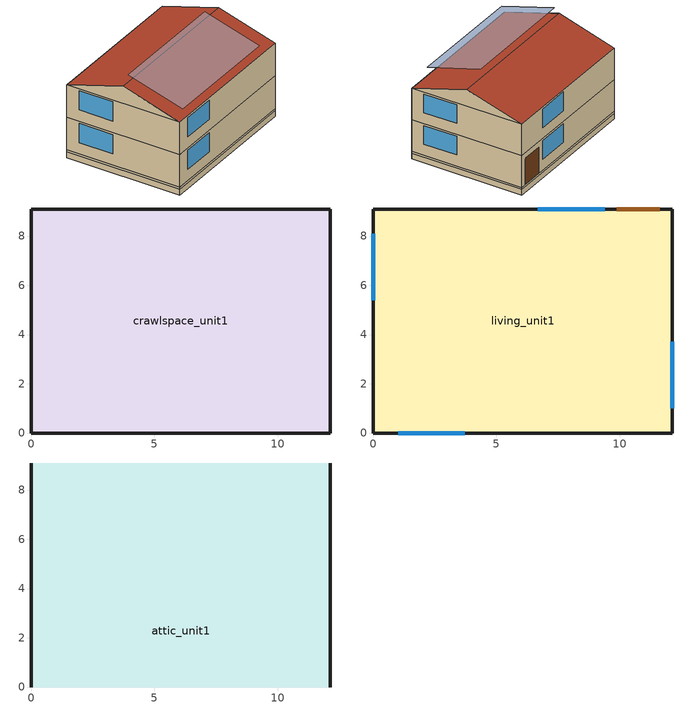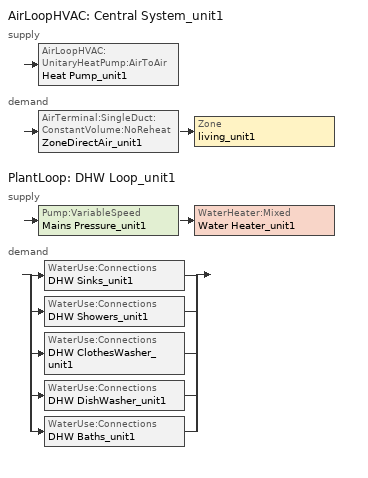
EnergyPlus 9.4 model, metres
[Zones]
crawlspace_unit1
 floor ground (Interior Floor): 0,0 0,9.1 12.13,9.1 12.13,0 z-0.46
 wall outside (Crawl Wall): 0,0 12.13,0 12.13,9.1 0,9.1 0,0 z0:0.15
 wall ground (Crawl Wall): 0,0 12.13,0 12.13,9.1 0,9.1 0,0 z-0.46:0
living_unit1
 floor adiabatic (Interior Floor): 0,0 0,9.1 12.13,9.1 12.13,0 z2.74
 floor to crawlspace_unit1 (Exterior Floor): 0,0 0,9.1 12.13,9.1 12.13,0 z0.15
 wall outside (Exterior Wall): 0,0 12.13,0 12.13,9.1 0,9.1 0,0 z0.15:2.74; 0,0 12.13,0 12.13,9.1 0,9.1 0,0 z2.74:5.34
 window (Exterior Window): 1,0 3.71,0 / 9.39,9.1 6.68,9.1 / 12.13,1 12.13,3.71 / 0,8.1 0,5.39 z1.07:2.59; 1,0 3.71,0 / 9.39,9.1 6.68,9.1 / 12.13,1 12.13,3.71 / 0,8.1 0,5.39 z3.66:5.18
 door (Exterior Door): 11.63,9.1 9.89,9.1 z0.15:2.29
 ceiling to attic_unit1 (Interior Ceiling): 0,0 12.13,0 12.13,9.1 0,9.1 z5.34
attic_unit1
 wall outside (Gable_end): 12.13,0,5.34 12.13,9.1,5.34 12.13,4.55,6.7; 0,9.1,5.34 0,0,5.34 0,4.55,6.7
 roof outside (Exterior Roof): 0,0,5.34 12.13,0,5.34 12.13,4.55,6.7 0,4.55,6.7; 12.13,9.1,5.34 0,9.1,5.34 0,4.55,6.7 12.13,4.55,6.7
shading: 10.24,0.09,6.11 10.24,4.46,7.38 0.52,4.46,7.38 0.52,0.09,6.11
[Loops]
AirLoopHVAC 'Central System_unit1'
 supply: AirLoopHVAC:UnitaryHeatPump:AirToAir 'Heat Pump_unit1'
 demand: AirTerminal:SingleDuct:ConstantVolume:NoReheat 'ZoneDirectAir_unit1' > Zone 'living_unit1'
PlantLoop 'DHW Loop_unit1'
 supply: Pump:VariableSpeed 'Mains Pressure_unit1' > WaterHeater:Mixed 'Water Heater_unit1'
 demand: split
  | WaterUse:Connections 'DHW Sinks_unit1'
  | WaterUse:Connections 'DHW Showers_unit1'
  | WaterUse:Connections 'DHW ClothesWasher_unit1'
  | WaterUse:Connections 'DHW DishWasher_unit1'
  | WaterUse:Connections 'DHW Baths_unit1'
[Building]
SF+CZ3CWH+USA_CA_San.Francisco.Intl.AP.724940+hp+crawlspace+IECC_2018: North Axis {deg}=0; Terrain=Suburbs; Loads Convergence Tolerance Value {W}=0.04; Temperature Convergence Tolerance Value {deltaC}=0.4; Solar Distribution=FullExterior; Maximum Number of Warmup Days=25; Minimum Number of Warmup Days=6
[Site:Location]
San Francisco Intl Ap_CA_USA Design_Conditions: Latitude {deg}=37.62; Longitude {deg}=-122.4; Time Zone {hr}=-8; Elevation {m}=2
[SizingPeriod:DesignDay] Day of Month=21; Dry-Bulb Temperature Range Modifier Type=DefaultMultipliers; Humidity Condition Type=Wetbulb; Barometric Pressure {Pa}=101301; Rain Indicator=No; Snow Indicator=No; Daylight Saving Time Indicator=No
Name | Month | Day Type | Maximum Dry-Bulb Temperature {C} | Daily Dry-Bulb Temperature Range {deltaC} | Wetbulb or DewPoint at Maximum Dry-Bulb {C} | Wind Speed {m/s} | Wind Direction {deg} | Solar Model Indicator | Sky Clearness | ASHRAE Clear Sky Optical Depth for Beam Irradiance (taub) | ASHRAE Clear Sky Optical Depth for Diffuse Irradiance (taud)
San Francisco Intl Ap Ann Htg 99.6% Condns DB | 1 | WinterDesignDay | 3.8 | 0 | 3.8 | 2.2 | 150 | ASHRAEClearSky | 0
San Francisco Intl Ap Ann Clg .4% Condns DB=>MWB | 8 | SummerDesignDay | 28.3 | 8.5 | 17.2 | 5.9 | 310 | ASHRAETau |  | 0.365 | 2.435
[Site:WaterMainsTemperature]
Calculation Method=Correlation; Annual Average Outdoor Air Temperature {C}=13.7833; Maximum Difference In Monthly Average Outdoor Air Temperatures {deltaC}=7.1
[Material]
Name | Roughness | Thickness {m} | Conductivity {W/m-K} | Density {kg/m3} | Specific Heat {J/kg-K} | Solar Absorptance | Thermal Absorptance | Visible Absorptance
sheathing_consol_layer | Rough | 0.0127 | 0.0940184 | 685.008 | 1172.332
ceil_consol_layer | Rough | 0.340392 | 0.0617176 | 41.9286 | 776.251
floor_consol_layer | Rough | 0.1397 | 0.0491039 | 55.074 | 916.9311
wall_consol_layer | Rough | 0.1397 | 0.057165 | 120.801 | 1036.26
Concrete_4in | Rough | 0.101498 | 1.312098 | 2242.8 | 465.2
Asphalt_shingle | MediumRough | 0.00633985 | 0.08186 | 1121.29 | 1255.2 | 0.75
cement_stucco | MediumSmooth | 0.01905 | 0.721 | 1865.58 | 878.64
syn_stucco | MediumSmooth | 0.003048 | 8.65E-02 | 400 | 878.64
Drywall_1/2in | MediumSmooth | 0.0127 | 0.16009 | 800.923 | 1087.84
OSB_5/8in | MediumSmooth | 0.015875 | 0.1163 | 544.627 | 1213.36
OSB_7/16in | MediumSmooth | 0.0111125 | 0.1163 | 544.627 | 1213.36
Plywood_3/4in | Rough | 0.01905 | 0.115458 | 544.68 | 674.54 | 0.7 | 0.9 | 0.7
Carpet_n_pad | MediumSmooth | 0.0254001 | 0.0601314 | 32.0369 | 836.8 | 0.7 | 0.9 | 0.7
OSB_1/2in | MediumSmooth | 0.0127 | 0.1163 | 544.627 | 1213.36 | 0.7 | 0.9 | 0.7
door_const | Smooth | 0.0396277 | 0.0720096 | 512.64 | 767.58
Std Wood 6inch | MediumSmooth | 0.15 | 0.12 | 540 | 1210 | 0.7 | 0.9 | 0.7
[Material:NoMass]
Bldg_paper_felt: Roughness=Smooth; Thermal Resistance {m2-K/W}=0.0105666
[Material:AirGap]
Air_4_in_vert: Thermal Resistance {m2-K/W}=0.158499
[WindowMaterial:SimpleGlazingSystem]
Glass: U-Factor {W/m2-K}=1.817152; Solar Heat Gain Coefficient=0.216875; Visible Transmittance=0.88
[WindowMaterial:Blind]
int_blind: Slat Orientation=Horizontal; Slat Width {m}=0.025; Slat Separation {m}=0.01875; Slat Thickness {m}=0.001; Slat Angle {deg}=45; Slat Conductivity {W/m-K}=221; Slat Beam Solar Transmittance=0; Front Side Slat Beam Solar Reflectance=0.5; Back Side Slat Beam Solar Reflectance=0.5; Slat Diffuse Solar Transmittance=0; Front Side Slat Diffuse Solar Reflectance=0.5; Back Side Slat Diffuse Solar Reflectance=0.5; Slat Beam Visible Transmittance=0; Front Side Slat Beam Visible Reflectance=0.5; Back Side Slat Beam Visible Reflectance=0.5; Slat Diffuse Visible Transmittance=0; Front Side Slat Diffuse Visible Reflectance=0.5; Back Side Slat Diffuse Visible Reflectance=0.5; Slat Infrared Hemispherical Transmittance=0; Front Side Slat Infrared Hemispherical Emissivity=0.9; Back Side Slat Infrared Hemispherical Emissivity=0.9; Blind to Glass Distance {m}=0.05; Blind Top Opening Multiplier=0.5; Blind Bottom Opening Multiplier=0.5; Blind Left Side Opening Multiplier=0.5; Blind Right Side Opening Multiplier=0.5
[Construction]
Exterior Wall: syn_stucco, sheathing_consol_layer, OSB_7/16in, wall_consol_layer, Drywall_1/2in
InteriorFurnishings: Std Wood 6inch
Exterior Floor: floor_consol_layer, Plywood_3/4in, Carpet_n_pad
Interior Floor: Plywood_3/4in, Carpet_n_pad
Interior Ceiling: ceil_consol_layer, Drywall_1/2in
Exterior Roof: Asphalt_shingle, OSB_1/2in
Exterior Window: Glass
Exterior Door: door_const
Gable_end: cement_stucco, Bldg_paper_felt, OSB_5/8in, Air_4_in_vert, Drywall_1/2in
window_w_blinds: Glass, int_blind
crawl wall: Concrete_4in
[Zone] Multiplier=1
living_unit1; attic_unit1; crawlspace_unit1
[WindowShadingControl]
Shades-living_unit1: Zone=living_unit1; Shading Type=InteriorBlind; Construction with Shading=window_w_blinds; Shading Control Type=OnIfScheduleAllows; Schedule=shading_2012iecc; Shading Control Is Scheduled=Yes; Glare Control Is Active=No; Multiple Surface Control Type=Sequential; Fenestration Surface 1=Window_ldf_1.unit1; Fenestration Surface 2=Window_ldb_1.unit1; Fenestration Surface 3=Window_sdr_1.unit1; Fenestration Surface 4=Window_sdl_1.unit1; Fenestration Surface 5=Window_ldf_2.unit1; Fenestration Surface 6=Window_ldb_2.unit1; Fenestration Surface 7=Window_sdr_2.unit1; Fenestration Surface 8=Window_sdl_2.unit1
[InternalMass]
Internalmass_unit1: Construction=InteriorFurnishings; Zone or ZoneList=living_unit1; Surface Area {m2}=9.89591
[Shading:Overhang] Height above Window or Door {m}=0; Tilt Angle from Window/Door {deg}=90; Left extension from Window/Door Width {m}=0; Right extension from Window/Door Width {m}=0; Depth {m}=0.0152439
Name | Window or Door
Overhang_sdr_1.unit1 | Window_sdr_1.unit1
Overhang_sdr_2.unit1 | Window_sdr_2.unit1
[GroundHeatTransfer:Control]
gtp_control: Run Basement Preprocessor=no; Run Slab Preprocessor=yes
[GroundHeatTransfer:Slab:Materials]
NMAT: Number of materials=2; ALBEDO: Surface Albedo: No Snow=0.16; ALBEDO: Surface Albedo: Snow=0.4; EPSLW: Surface Emissivity: No Snow=0.9; EPSLW: Surface Emissivity: Snow=0.9; Z0: Surface Roughness: No Snow {cm}=0.75; Z0: Surface Roughness: Snow {cm}=0.05; HIN: Indoor HConv: Downward Flow {W/m2-K}=6; HIN: Indoor HConv: Upward {W/m2-K}=9
[GroundHeatTransfer:Slab:MatlProps]
RHO: Slab Material density {kg/m3}=2300; RHO: Soil Density {kg/m3}=1200; CP: Slab CP {J/kg-K}=650; CP: Soil CP {J/kg-K}=1200; TCON: Slab k {W/m-K}=0.9; TCON: Soil k {W/m-K}=1
[GroundHeatTransfer:Slab:BoundConds]
EVTR: Is surface evapotranspiration modeled=FALSE; FIXBC: is the lower boundary at a fixed temperature=TRUE; TDEEPin {C}=10; USRHflag: Is the ground surface h specified by the user?=FALSE
[GroundHeatTransfer:Slab:BldgProps]
IYRS: Number of years to iterate=10; Shape: Slab shape=0; HBLDG: Building height {m}=4; TIN1: January Indoor Average Temperature Setpoint {C}=22.22; TIN2: February Indoor Average Temperature Setpoint {C}=22.22; TIN3: March Indoor Average Temperature Setpoint {C}=22.22; TIN4: April Indoor Average Temperature Setpoint {C}=22.22; TIN5: May Indoor Average Temperature Setpoint {C}=22.22; TIN6: June Indoor Average Temperature Setpoint {C}=23.88; TIN7: July Indoor Average Temperature Setpoint {C}=23.88; TIN8: August Indoor Average Temperature Setpoint {C}=23.88; TIN9: September Indoor Average Temperature Setpoint {C}=23.88; TIN10: October Indoor Average Temperature Setpoint {C}=22.22; TIN11: November Indoor Average Temperature Setpoint {C}=22.22; TIN12: December Indoor Average Temperature Setpoint {C}=22.22; TINAmp: Daily Indoor sine wave variation amplitude {deltaC}=0; ConvTol: Convergence Tolerance=0.1
[GroundHeatTransfer:Slab:Insulation]
RINS: R value of under slab insulation {m2-K/W}=0; DINS: Width of strip of under slab insulation {m}=0; RVINS: R value of vertical insulation {m2-K/W}=0; ZVINS: Depth of vertical insulation {m}=1.5; IVINS: Flag: Is there vertical insulation=0
[GroundHeatTransfer:Slab:EquivalentSlab]
APRatio: The area to perimeter ratio for this slab {m}=2.59948; SLABDEPTH: Thickness of slab on grade {m}=0.1; CLEARANCE: Distance from edge of slab to domain edge {m}=15; ZCLEARANCE: Distance from bottom of slab to domain bottom {m}=15
[GroundHeatTransfer:Basement:SimParameters]
F: Multiplier for the ADI solution=0.1; IYRS: Maximum number of yearly iterations:=15
[GroundHeatTransfer:Basement:MatlProps]
NMAT: Number of materials in this domain=6; Density for Foundation Wall {kg/m3}=2243; density for Floor Slab {kg/m3}=2243; density for Ceiling {kg/m3}=311; density for Soil {kg/m3}=1500; density for Gravel {kg/m3}=2000; density for Wood {kg/m3}=449; Specific heat for foundation wall {J/kg-K}=880; Specific heat for floor slab {J/kg-K}=880; Specific heat for ceiling {J/kg-K}=1530; Specific heat for soil {J/kg-K}=840; Specific heat for gravel {J/kg-K}=720; Specific heat for wood {J/kg-K}=1530; Thermal conductivity for foundation wall {W/m-K}=1.4; Thermal conductivity for floor slab {W/m-K}=1.4; Thermal conductivity for ceiling {W/m-K}=0.09; thermal conductivity for soil {W/m-K}=1.1; thermal conductivity for gravel {W/m-K}=1.9; thermal conductivity for wood {W/m-K}=0.12
[GroundHeatTransfer:Basement:Insulation]
REXT: R Value of any exterior insulation {m2-K/W}=2.2893; INSFULL: Flag: Is the wall fully insulated?=True
[GroundHeatTransfer:Basement:SurfaceProps]
ALBEDO: Surface albedo for No snow conditions=0.16; ALBEDO: Surface albedo for snow conditions=0.4; EPSLN: Surface emissivity No Snow=0.94; EPSLN: Surface emissivity with Snow=0.86; VEGHT: Surface roughness No snow conditions {cm}=6; VEGHT: Surface roughness Snow conditions {cm}=0.25; PET: Flag, Potential evapotranspiration on?=False
[GroundHeatTransfer:Basement:BldgData]
DWALL: Wall thickness {m}=0.2; DSLAB: Floor slab thickness {m}=0.243828; DGRAVXY: Width of gravel pit beside basement wall {m}=0.3; DGRAVZN: Gravel depth extending above the floor slab {m}=0.2; DGRAVZP: Gravel depth below the floor slab {m}=0.1
[GroundHeatTransfer:Basement:Interior]
COND: Flag: Is the basement conditioned?=True; HIN: Downward convection only heat transfer coefficient {W/m2-K}=0.92; HIN: Upward convection only heat transfer coefficient {W/m2-K}=4.04; HIN: Horizontal convection only heat transfer coefficient {W/m2-K}=3.08; HIN: Downward combined (convection and radiation) heat transfer coefficient {W/m2-K}=6.13; HIN: Upward combined (convection and radiation) heat transfer coefficient {W/m2-K}=9.26; HIN: Horizontal combined (convection and radiation) heat transfer coefficient {W/m2-K}=8.29
[GroundHeatTransfer:Basement:ComBldg]
January average temperature {C}=21; February average temperature {C}=21; March average temperature {C}=21; April average temperature {C}=21; May average temperature {C}=24; June average temperature {C}=24; July average temperature {C}=24; August average temperature {C}=24; September average temperature {C}=24; October average temperature {C}=24; November average temperature {C}=21; December average temperature {C}=21; Daily variation sine wave amplitude {deltaC}=21
[GroundHeatTransfer:Basement:EquivSlab]
APRatio: The area to perimeter ratio for this slab {m}=2.59948; EquivSizing: Flag=True
[GroundHeatTransfer:Basement:EquivAutoGrid]
CLEARANCE: Distance from outside of wall to edge of 3-D ground domain {m}=15; SlabDepth: Thickness of the floor slab {m}=0.1; BaseDepth: Depth of the basement wall below grade {m}=1.21914
[People]
people_unit1: Zone or ZoneList=living_unit1; Number of People Schedule=Occupancy; Number of People Calculation Method=People; Number of People=3; Fraction Radiant=0; Sensible Heat Fraction=autocalculate; Activity Level Schedule=activity_sch; Enable ASHRAE 55 Comfort Warnings=No; Mean Radiant Temperature Calculation Type=ZoneAveraged
[Lights] Zone or ZoneList=living_unit1; Schedule=InteriorLightingHE; Design Level Calculation Method=Watts/Area; Return Air Fraction=0; Fraction Radiant=0.6; Fraction Visible=0.2; Fraction Replaceable=0
Name | Watts per Zone Floor Area {W/m2}
Living Hardwired Lighting1 | 1.15189
Living Plug-in Lighting1 | 0.478468
[ElectricEquipment] Zone or ZoneList=living_unit1
Name | Schedule | Design Level Calculation Method | Design Level {W} | Fraction Latent | Fraction Radiant | Fraction Lost | Watts per Zone Floor Area {W/m2}
dishwasher1 | dishwasherSchedule | EquipmentLevel | 65.6988 | 0.15 | 0.6 | 0.25
refrigerator1 | always_off | EquipmentLevel | 91.0576 | 0 | 1 | 0
clotheswasher1 | always_off | EquipmentLevel | 28.4784 | 0 | 0.8 | 0.2
electric_dryer1 | always_off | EquipmentLevel | 213.065 | 0.05 | 0.15 | 0.8
electric_range1 | always_off | EquipmentLevel | 248.154 | 0.3 | 0.4 | 0.3
television1 | always_off | EquipmentLevel | 0 | 0 | 1 | 0
electric_mels1 | always_off | EquipmentLevel | 567.464 | 0.06 | 0.69 | 0.25
IECC_Adj1 | always_off | Watts/Area |  | 0.062439 | 0.411909 | 0.251045 | 1.54357
[ZoneInfiltration:EffectiveLeakageArea] Schedule=always_avail; Stack Coefficient=0.00029; Wind Coefficient=0.000231
Name | Zone | Effective Air Leakage Area {cm2}
Living_ShermanGrimsrud_unit1 | living_unit1 | 357.403
AtticVent_unit1 | attic_unit1 | 370
CrawlVent_unit1 | crawlspace_unit1 | 370
[ZoneVentilation:DesignFlowRate]
Ventilation_unit1: Zone or ZoneList=living_unit1; Schedule=always_avail; Design Flow Rate Calculation Method=Flow/Zone; Design Flow Rate {m3/s}=0.0283168; Ventilation Type=Exhaust; Fan Pressure Rise {Pa}=0; Fan Total Efficiency=1; Constant Term Coefficient=1; Temperature Term Coefficient=0; Velocity Term Coefficient=0; Velocity Squared Term Coefficient=0; Minimum Indoor Temperature {C}=-100; Maximum Indoor Temperature {C}=100; Delta Temperature {deltaC}=-100; Minimum Outdoor Temperature {C}=-100; Maximum Outdoor Temperature {C}=100; Maximum Wind Speed {m/s}=40
[Exterior:Lights]
Name | Schedule | Design Level {W}
Exterior-Lights_unit1 | ExteriorLighting | 47.3411
Garage-Lights_unit1 | InteriorLightingHE | 7.84187
[DesignSpecification:OutdoorAir]
SZ_DSOA_living_unit1: Outdoor Air Method=Flow/Zone; Outdoor Air Flow per Person {m3/s-person}=0; Outdoor Air Flow per Zone {m3/s}=0.0283168
[Sizing:Zone]
living_unit1: Zone Cooling Design Supply Air Temperature Input Method=SupplyAirTemperature; Zone Cooling Design Supply Air Temperature {C}=12; Zone Heating Design Supply Air Temperature Input Method=SupplyAirTemperature; Zone Heating Design Supply Air Temperature {C}=50; Zone Cooling Design Supply Air Humidity Ratio {kgWater/kgDryAir}=0.008; Zone Heating Design Supply Air Humidity Ratio {kgWater/kgDryAir}=0.008; Design Specification Outdoor Air Object=SZ_DSOA_living_unit1; Zone Heating Sizing Factor=0.5; Zone Cooling Sizing Factor=0.5; Cooling Design Air Flow Method=DesignDay; Cooling Minimum Air Flow per Zone Floor Area {m3/s-m2}=0.000762; Heating Design Air Flow Method=DesignDay; Heating Maximum Air Flow per Zone Floor Area {m3/s-m2}=0.002032; Heating Maximum Air Flow {m3/s}=0.141576; Heating Maximum Air Flow Fraction=0.3; Account for Dedicated Outdoor Air System=No; Dedicated Outdoor Air System Control Strategy=NeutralSupplyAir; Dedicated Outdoor Air Low Setpoint Temperature for Design {C}=autosize; Dedicated Outdoor Air High Setpoint Temperature for Design {C}=autosize
[Sizing:System]
Central System_unit1: Type of Load to Size On=Sensible; Design Outdoor Air Flow Rate {m3/s}=autosize; Central Heating Maximum System Air Flow Ratio=1; Preheat Design Temperature {C}=7; Preheat Design Humidity Ratio {kgWater/kgDryAir}=0.008; Precool Design Temperature {C}=11; Precool Design Humidity Ratio {kgWater/kgDryAir}=0.008; Central Cooling Design Supply Air Temperature {C}=12; Central Heating Design Supply Air Temperature {C}=50; Type of Zone Sum to Use=NonCoincident; 100% Outdoor Air in Cooling=No; 100% Outdoor Air in Heating=No; Central Cooling Design Supply Air Humidity Ratio {kgWater/kgDryAir}=0.008; Central Heating Design Supply Air Humidity Ratio {kgWater/kgDryAir}=0.008; Cooling Supply Air Flow Rate Method=DesignDay; Heating Supply Air Flow Rate Method=DesignDay; Zone Maximum Outdoor Air Fraction=1; Cooling Design Capacity Method=CoolingDesignCapacity; Cooling Design Capacity {W}=autosize; Heating Design Capacity Method=HeatingDesignCapacity; Heating Design Capacity {W}=autosize; Central Cooling Capacity Control Method=OnOff
[Sizing:Plant]
DHW Loop_unit1: Loop Type=Heating; Design Loop Exit Temperature {C}=48.8889; Loop Design Temperature Difference {deltaC}=5.55556
[ZoneControl:Thermostat]
Zone Thermostat_unit1: Zone or ZoneList=living_unit1; Control Type Schedule=zone_control_type; Control 1=thermostat_living Dual SP Control
[ThermostatSetpoint:DualSetpoint]
thermostat_living Dual SP Control: Heating Setpoint Temperature Schedule=myStartHeating; Cooling Setpoint Temperature Schedule=myStartCooling
[AirTerminal:SingleDuct:ConstantVolume:NoReheat]
ZoneDirectAir_unit1: Availability Schedule=always_avail; Maximum Air Flow Rate {m3/s}=autosize
[Zone equipment]
living_unit1: ZoneDirectAir_unit1
[Fan:OnOff]
Supply Fan_unit1: Availability Schedule=always_avail; Fan Total Efficiency=0.50054; Pressure Rise {Pa}=400; Maximum Flow Rate {m3/s}=autosize; Motor Efficiency=0.863; Motor In Airstream Fraction=1
[Coil:Cooling:DX:SingleSpeed]
DX Cooling Coil_unit1: Availability Schedule=always_avail; Gross Rated Total Cooling Capacity {W}=autosize; Gross Rated Sensible Heat Ratio=autosize; Gross Rated Cooling COP {W/W}=4.06853; Rated Air Flow Rate {m3/s}=autosize; Total Cooling Capacity Function of Temperature Curve=HPACCoolCapFT; Total Cooling Capacity Function of Flow Fraction Curve=HPACCoolCapFFF; Energy Input Ratio Function of Temperature Curve=HPACCOOLEIRFT; Energy Input Ratio Function of Flow Fraction Curve=HPACCOOLEIRFFF; Part Load Fraction Correlation Curve=HPACCOOLPLFFPLR
[Coil:Heating:Electric]
Supp Heating Coil_unit1: Availability Schedule=always_avail; Efficiency=1; Nominal Capacity {W}=autosize
[Coil:Heating:DX:SingleSpeed]
Main DX Heating Coil_unit1: Availability Schedule=always_avail; Gross Rated Heating Capacity {W}=autosize; Gross Rated Heating COP {W/W}=3.69308; Rated Air Flow Rate {m3/s}=autosize; Heating Capacity Function of Temperature Curve=HPACHeatCapFT; Heating Capacity Function of Flow Fraction Curve=HPACHeatCapFFF; Energy Input Ratio Function of Temperature Curve=HPACHeatEIRFT; Energy Input Ratio Function of Flow Fraction Curve=HPACHeatEIRFFF; Part Load Fraction Correlation Curve=HPACCOOLPLFFPLR; Defrost Energy Input Ratio Function of Temperature Curve=Defrost_EIR_FT; Minimum Outdoor Dry-Bulb Temperature for Compressor Operation {C}=-17.78; Maximum Outdoor Dry-Bulb Temperature for Defrost Operation {C}=5; Crankcase Heater Capacity {W}=200; Maximum Outdoor Dry-Bulb Temperature for Crankcase Heater Operation {C}=10; Defrost Strategy=ReverseCycle; Defrost Control=OnDemand
[AirLoopHVAC:UnitaryHeatPump:AirToAir]
Heat Pump_unit1: Availability Schedule=always_avail; Cooling Supply Air Flow Rate {m3/s}=autosize; Heating Supply Air Flow Rate {m3/s}=autosize; No Load Supply Air Flow Rate {m3/s}=0; Controlling Zone or Thermostat Location=living_unit1; Supply Air Fan=Supply Fan_unit1; Heating Coil=Main DX Heating Coil_unit1; Cooling Coil=DX Cooling Coil_unit1; Supplemental Heating Coil=Supp Heating Coil_unit1; Maximum Supply Air Temperature from Supplemental Heater {C}=50; Maximum Outdoor Dry-Bulb Temperature for Supplemental Heater Operation {C}=10; Fan Placement=BlowThrough; Supply Air Fan Operating Mode Schedule=fan_cycle
[AirLoopHVAC]
Central System_unit1: Design Supply Air Flow Rate {m3/s}=autosize
[Pump:VariableSpeed]
Mains Pressure_unit1: Design Maximum Flow Rate {m3/s}=autosize; Design Pump Head {Pa}=1; Design Power Consumption {W}=0; Motor Efficiency=1; Fraction of Motor Inefficiencies to Fluid Stream=0; Coefficient 1 of the Part Load Performance Curve=0; Coefficient 2 of the Part Load Performance Curve=1; Coefficient 3 of the Part Load Performance Curve=0; Coefficient 4 of the Part Load Performance Curve=0; Design Minimum Flow Rate {m3/s}=0; Pump Control Type=Intermittent
[WaterHeater:Mixed]
Water Heater_unit1: Tank Volume {m3}=0.196841; Setpoint Temperature Schedule=dhw_setpt; Deadband Temperature Difference {deltaC}=2; Maximum Temperature Limit {C}=50; Heater Control Type=Cycle; Heater Maximum Capacity {W}=autosize; Heater Minimum Capacity {W}=0; Heater Ignition Minimum Flow Rate {m3/s}=0; Heater Fuel Type=electricity; Heater Thermal Efficiency=1; Ambient Temperature Indicator=Zone; Ambient Temperature Zone=living_unit1; Off Cycle Loss Coefficient to Ambient Temperature {W/K}=1.23162; Off Cycle Loss Fraction to Zone=1; On Cycle Loss Coefficient to Ambient Temperature {W/K}=1.23162; On Cycle Loss Fraction to Zone=1; Peak Use Flow Rate {m3/s}=0; Use Side Effectiveness=1; Source Side Effectiveness=1; Use Side Design Flow Rate {m3/s}=autosize; Source Side Design Flow Rate {m3/s}=0; Indirect Water Heating Recovery Time {hr}=1.5
[WaterHeater:Sizing]
Water Heater_unit1: Design Mode=ResidentialHUD-FHAMinimum; Number of Bedrooms=3; Number of Bathrooms=3
[PlantLoop]
DHW Loop_unit1: Fluid Type=Water; Plant Equipment Operation Scheme=DHW Loop Operation_unit1; Maximum Loop Temperature {C}=100; Minimum Loop Temperature {C}=0; Maximum Loop Flow Rate {m3/s}=autosize; Minimum Loop Flow Rate {m3/s}=0; Plant Loop Volume {m3}=autocalculate; Load Distribution Scheme=Optimal
[PlantEquipmentList]
DHW Plant Equipment_unit1: Water Heater_unit1
[PlantEquipmentOperation:HeatingLoad]
DHW Control Scheme_unit1: Load Range 1 Lower Limit {W}=0; Load Range 1 Upper Limit {W}=1000000000000000; Range 1 Equipment List=DHW Plant Equipment_unit1
[PlantEquipmentOperationSchemes]
DHW Loop Operation_unit1: Control Scheme 1=DHW Control Scheme_unit1; Control Scheme 1 Schedule=always_avail
[ExternalInterface:FunctionalMockupUnitImport]
FMU File=Joe_ep_fmu.fmu; FMU Timeout {ms}=0; FMU LoggingOn=1
[ExternalInterface:FunctionalMockupUnitImport:From:Variable] FMU File=Joe_ep_fmu.fmu; FMU Instance=Joe_ep_fmu
Name | Output:Variable Index Key | Output:Variable | FMU Variable
 | Whole Building | Facility Net Purchased Electricity Energy | epSendNetEnergy
 | living_unit1 | Zone Air Temperature | epSendZoneMeanAirTemp
 | DaysofWeek | Schedule Value | epSendDayofWeek
 | Environment | Site Outdoor Air Drybulb Temperature | epSendOutdoorAirTemp
 | living_unit1 | Zone Air Relative Humidity | epSendZoneHumidity
 | Whole Building | Facility Total Purchased Electricity Energy | epSendEnergyPurchased
 | Whole Building | Facility Total Surplus Electricity Energy | epSendEnergySurplus
 | Environment | Site Direct Solar Radiation Rate per Area | epSendSolarRadiation
 | living_unit1 | Zone Thermostat Heating Setpoint Temperature | epSendHeatingSetpoint
 | living_unit1 | Zone Thermostat Cooling Setpoint Temperature | epSendCoolingSetpoint
[ExternalInterface:FunctionalMockupUnitImport:To:Schedule] FMU File=Joe_ep_fmu.fmu; FMU Instance=Joe_ep_fmu
Name | FMU Variable | Initial Value
myStartHeating | epGetStartHeating | 20
myStartCooling | epGetStartCooling | 23
dishwasherSchedule | dishwasherSchedule | 0
[AvailabilityManager:Scheduled]
System availability: Schedule=always_avail
[SetpointManager:Scheduled]
DHW Loop Setpoint Manager_unit1: Control Variable=Temperature; Schedule=DHWSupplySetpoint; Setpoint Node or NodeList=DHW Supply Outlet Node_unit1
[Generator:Photovoltaic]
PV1: Surface=PV 01; Module Performance=PV; Heat Transfer Integration Mode=Decoupled; Number of Series Strings in Parallel=1; Number of Modules in Series=1
[PhotovoltaicPerformance:Simple]
PV: Fraction of Surface Area with Active Solar Cells=1; Conversion Efficiency Input Mode=Fixed; Value for Cell Efficiency if Fixed=0.12; Efficiency Schedule=always_avail
[ElectricLoadCenter:Generators]
PV: Generator 1=PV1; Generator 1 Rated Electric Power Output {W}=6800; Generator 1 Availability Schedule=always_avail
[ElectricLoadCenter:Inverter:Simple]
Simple Ideal Inverter: Availability Schedule=always_avail; Radiative Fraction=0; Inverter Efficiency=0.96
[ElectricLoadCenter:Distribution]
Simple Electric Load Distribution: Generator List=PV; Generator Operation Scheme Type=Baseload; Generator Demand Limit Scheme Purchased Electric Demand Limit {W}=0; Electrical Buss Type=DirectCurrentWithInverter; Inverter=Simple Ideal Inverter; Storage Operation Scheme=TrackFacilityElectricDemandStoreExcessOnSite; Maximum Storage State of Charge Fraction=1
[WaterUse:Equipment]
Name | Peak Flow Rate {m3/s} | Flow Rate Fraction Schedule | Target Temperature Schedule
Clothes Washer_unit1 | 1.62192e-06 | ClothesWasher | CWWaterTempSchedule
Dishwasher_unit1 | 6.36685e-07 | Dishwasher | DWWaterTempSchedule
Sinks_unit1 | 7.1934e-05 | BA_sink_sch | SSBWaterTempSchedule
Showers_unit1 | 0.000141975 | BA_shower_sch | SSBWaterTempSchedule
Baths_unit1 | 0.00027764 | BA_bath_sch | SSBWaterTempSchedule
[WaterUse:Connections] Drain Water Heat Exchanger Type=None
Name | Water Use Equipment 1
DHW Sinks_unit1 | Sinks_unit1
DHW Showers_unit1 | Showers_unit1
DHW ClothesWasher_unit1 | Clothes Washer_unit1
DHW DishWasher_unit1 | Dishwasher_unit1
DHW Baths_unit1 | Baths_unit1
[Schedule:Day:Hourly]
OccupancyDay: 0.875, 0.817, 0.867, 0.783, 0.8, 0.708, 0.767, 0.683, 0.658, 0.5, 0.517, 0.358, 0.225, 0.167, 0.192, 0.25, 0.542, 0.642, 0.608, 0.692, 0.85, 0.858, 0.883, 0.855
ExteriorLightingDay: 1, 1, 1, 1, 1, 1, 0, 0, 0, 0, 0, 0, 0, 0, 0, 0, 0, 0, 1, 1, 1, 1, 1, 1
LightingDay_EELighting: 0.06875, 0.06875, 0.06875, 0.06875, 0.20625, 0.429688, 0.48125, 0.429688, 0.189062, 0.128906, 0.128906, 0.128906, 0.128906, 0.128906, 0.128906, 0.223438, 0.48125, 0.670312, 0.902344, 1, 1, 0.75625, 0.421094, 0.171875
RefrigeratorDay: 0.8, 0.782696, 0.765594, 0.742857, 0.731388, 0.731388, 0.75996, 0.8, 0.817103, 0.828571, 0.8, 0.8, 0.839839, 0.839839, 0.828571, 0.839839, 0.885714, 0.971429, 1, 0.971429, 0.942857, 0.925553, 0.885714, 0.828571
DishwasherWeekday: 0.115858, 0.0514759, 0.0385692, 0.0257379, 0.0257379, 0.0772138, 0.154503, 0.231792, 0.437922, 0.489398, 0.425016, 0.360633, 0.309082, 0.347726, 0.283344, 0.270437, 0.283344, 0.373464, 0.656883, 0.8372, 0.682621, 0.502305, 0.33482, 0.231792
DishwasherWeekend: 0.124134, 0.0551527, 0.0413241, 0.0275764, 0.0275764, 0.0827291, 0.165539, 0.248349, 0.469202, 0.524355, 0.455374, 0.386393, 0.331159, 0.372564, 0.303583, 0.289754, 0.303583, 0.40014, 0.703804, 0.897, 0.73138, 0.538184, 0.358735, 0.248349
DishwasherVacation; ClothesWasherVacation: 0, 0, 0, 0, 0, 0, 0, 0, 0, 0, 0, 0, 0, 0, 0, 0, 0, 0, 0, 0, 0, 0, 0, 0
ClothesWasherWeekday: 0.0796475, 0.0637009, 0.0318078, 0.0318078, 0.0637009, 0.095594, 0.191188, 0.414354, 0.621574, 0.7332, 0.717253, 0.637521, 0.573735, 0.510034, 0.446247, 0.414354, 0.430301, 0.414354, 0.414354, 0.414354, 0.414354, 0.398408, 0.270921, 0.143434
ClothesWasherWeekend: 0.097441, 0.077932, 0.0389138, 0.0389138, 0.077932, 0.11695, 0.2339, 0.506923, 0.760436, 0.897, 0.877491, 0.779946, 0.701909, 0.623977, 0.545941, 0.506923, 0.526432, 0.506923, 0.506923, 0.506923, 0.506923, 0.487414, 0.331446, 0.175477
[Schedule:Week:Compact]
RefrigeratorWeek: For: AllDays, RefrigeratorDay
DishwasherWeek: For: Weekdays, DishwasherWeekday, For: CustomDay1, DishwasherVacation, For: AllOtherDays, DishwasherWeekend
ClothesWasherWeek: For: Weekdays, ClothesWasherWeekday, For: CustomDay1, ClothesWasherVacation, For: AllOtherDays, ClothesWasherWeekend
OccupancyWeek: AllDays, OccupancyDay
LightingProfileWeek_EELighting: For: AllDays, LightingDay_EELighting
ExteriorLightingProfileWeek: For: AllDays, ExteriorLightingDay
[Schedule:Year]
Occupancy: OccupancyWeek, 1, 1, 12, 31
InteriorLightingHE: LightingProfileWeek_EELighting, 1, 1, 12, 31
ExteriorLighting: ExteriorLightingProfileWeek, 1, 1, 12, 31
Refrigerator: RefrigeratorWeek, 1, 1, 12, 31
Dishwasher: DishwasherWeek, 1, 1, 12, 31
ClothesWasher: ClothesWasherWeek, 1, 1, 12, 31
[Schedule:Compact]
BA_shower_sch: Through: 12/31, For: AllDays, Until: 1:00, 0.00204722, Until: 2:00, 0.000930554, Until: 3:00, 0.000558333, Until: 4:00, 0.000930554, Until: 5:00, 0.00260555, Until: 6:00, 0.00967777, Until: 7:00, 0.0219611, Until: 8:00, 0.021775, Until: 9:00, 0.0176805, Until: 10:00, 0.0137722, Until: 11:00, 0.0111667, Until: 12:00, 0.00874721, Until: 13:00, 0.00632777, Until: 14:00, 0.00539722, Until: 15:00, 0.00483888, Until: 16:00, 0.00465277, Until: 17:00, 0.00558333, Until: 18:00, 0.00725832, Until: 19:00, 0.00781666, Until: 20:00, 0.00781666, Until: 21:00, 0.00781666, Until: 22:00, 0.00763055, Until: 23:00, 0.00539722, Until: 24:00, 0.00390833
BA_bath_sch: Through: 12/31, For: AllDays, Until: 1:00, 0.000190545, Until: 2:00, 9.52723e-05, Until: 3:00, 9.52723e-05, Until: 4:00, 9.52723e-05, Until: 5:00, 0.000190545, Until: 6:00, 0.000452543, Until: 7:00, 0.00109563, Until: 8:00, 0.00138145, Until: 9:00, 0.00157199, Until: 10:00, 0.00138145, Until: 11:00, 0.00109563, Until: 12:00, 0.000833632, Until: 13:00, 0.00073836, Until: 14:00, 0.000547816, Until: 15:00, 0.000547816, Until: 16:00, 0.000547816, Until: 17:00, 0.000928905, Until: 18:00, 0.00109563, Until: 19:00, 0.00183399, Until: 20:00, 0.00238181, Until: 21:00, 0.00238181, Until: 22:00, 0.00183399, Until: 23:00, 0.00157199, Until: 24:00, 0.000928905
BA_sink_sch: Through: 12/31, For: AllDays, Until: 1:00, 0.00458624, Until: 2:00, 0.00229312, Until: 3:00, 0.00163794, Until: 4:00, 0.00163794, Until: 5:00, 0.00229312, Until: 6:00, 0.00589659, Until: 7:00, 0.0137587, Until: 8:00, 0.0203105, Until: 9:00, 0.0216208, Until: 10:00, 0.0203105, Until: 11:00, 0.0176898, Until: 12:00, 0.0163794, Until: 13:00, 0.0160518, Until: 14:00, 0.0147415, Until: 15:00, 0.0140863, Until: 16:00, 0.0134311, Until: 17:00, 0.0157243, Until: 18:00, 0.0212933, Until: 19:00, 0.0245691, Until: 20:00, 0.0226036, Until: 21:00, 0.0186725, Until: 22:00, 0.0157243, Until: 23:00, 0.0131035, Until: 24:00, 0.00884489
activity_sch: Through: 12/31, For: AllDays, Until: 24:00, 117.28
zone_control_type: Through: 12/31, For: AllDays, Until 24:00, 4
shading_2012iecc: Through: 12/31, For: AllDays, Until 24:00, 0
dhw_setpt: Through: 12/31, For: AllDays, Until 24:00, 48
always_avail: Through: 12/31, For: AllDays, Until: 24:00, 1
always_off; fan_cycle: Through: 12/31, For: AllDays, Until: 24:00, 0
[Schedule:Constant]
Name | Hourly Value
DWWaterTempSchedule; CWWaterTempSchedule; DHWSupplySetpoint | 48.8889
SSBWaterTempSchedule | 40.5556
[Curve:Quadratic]
Name | Coefficient1 Constant | Coefficient2 x | Coefficient3 x**2 | Minimum Value of x | Maximum Value of x
HPACCoolCapFFF | 0.8 | 0.2 | 0 | 0.5 | 1.5
HPACCOOLEIRFFF | 1.156 | -0.1816 | 0.0256 | 0.5 | 1.5
HPACCOOLPLFFPLR | 0.85 | 0.15 | 0 | 0 | 1
HPACHeatEIRFFF | 1.3824 | -0.4336 | 0.0512 | 0 | 1
[Curve:Cubic]
Name | Coefficient1 Constant | Coefficient2 x | Coefficient3 x**2 | Coefficient4 x**3 | Minimum Value of x | Maximum Value of x
HPACHeatCapFT | 0.758746 | 0.027626 | 0.000148716 | 3.4992e-06 | -20 | 20
HPACHeatCapFFF | 0.84 | 0.16 | 0 | 0 | 0.5 | 1.5
HPACHeatEIRFT | 1.19248 | -0.0300438 | 0.00103745 | -2.3328e-05 | -20 | 20
[Curve:Biquadratic]
Name | Coefficient1 Constant | Coefficient2 x | Coefficient3 x**2 | Coefficient4 y | Coefficient5 y**2 | Coefficient6 x*y | Minimum Value of x | Maximum Value of x | Minimum Value of y | Maximum Value of y
HPACCoolCapFT | 0.766956 | 0.0107756 | -4.14703e-05 | 0.00134961 | -0.000261144 | 0.000457488 | 12.77778 | 23.88889 | 21.11111 | 46.11111
HPACCOOLEIRFT | 0.297145 | 0.0430933 | -0.000748766 | 0.00597727 | 0.000482112 | -0.000956448 | 12.77778 | 23.88889 | 21.11111 | 46.11111
Defrost_EIR_FT | 1 | 0 | 0 | 0 | 0 | 0 | 0 | 100 | 0 | 100
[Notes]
Edited by Santa Clara University School of Engineering Department of Mechanical Engineering
Smart Grid & Energy Efficiency Research Team
Credit: Brian Woo-Shem, Kaleb Pattawi, PJ McCurdy, Hannah Covington
EnergyPlus Model for Optimization with FMU and UCEF
For San Francisco, CA
Last updated 2021-11-05
- Added Dishwasher
- Changed Schedule:Day:Hourly, OccupancyDay to match probability occupancy
- Changed Zone Heating Sizing Factor & Zone Cooling Sizing Factor to 0.5 to get more realistic response.
$Id: eplus.res.template,v 1.15 2019/02/07 17:10:57 d3a061 Exp d3a061 $
$Log: eplus.res.template,v $
Added defaults for duct R-values.  Added a code default (taken from
consolidated.materials.template) and a moisture_regime default (from
the same place).
Added default settings for wwr.  Fixed problem that was using the
'system' parm where it should have used 'hvac_type'; also added
missing setting of hvac_type to 'heatpump' where appropriate.
Fixed bug in how r_crawlwall and r_bsmtwall were being defaulted.
Beefed up screening of tropical_designation as applied to singe-family
homes (was accidentally including singlewide manufactured homes in
the check).
Added the $TEMPLATE_PATH variable to simplify the process() calls.
Fairly extensive cleanup and refactoring to make make the template work with
the "canonical" index variables and other such things, including making
cfm25 a valid input that is coordinated with leakage_ratio.
Changed hard-coded shower_gpm, sink_gpm, and bath_gpm variables to changeable
parameters with defaults.
Fixed big that was setting $humidity_designation and/or $tropical_designation to
undef instead of ''.  Added the $ach25 parameter as a better alternative to the
$leakage_ratio that had been used in the past (the latter, if given, still has
precedence over the former).  Added calls to generate a globals_report.  And af
few cleanups of code.
Added kludges to allow more consistent parm column names for climate zones, moisture
regimes, and humidity/tropical designations.  Put in a check to bomb if the user
specifies any specific LED components to the lighting (needs to be enhanced to properly
accommodate LEDs, but...later).  Fixed default value of $ua.
Added/clarified comments on the $max_supply calcs.
Fixed a bunch of typos that were introduced when the setdef() calls were
inserted in place of ||=.  Also added in 2018 IECC default lighting fractions
that had been inadvertently omitted before.
Replaced all uses of ||= with setdef() or val_or().  Added in re-wired (haha)
lighting procedure.  A few other fix-ups, comments, indents, etc., that were
left out when the original 8.6 template was created.  (Sigh.)
Updated DHW energy factors for new Federal standards that are current as
Reworked DHW savings for 2015 and 2018 IECCs.
Revision 1.3  2017/04/27 21:41:17  mend509
Added the additional lighting load for the unconditioned floor area of the semi-conditioned prototype
Dropped all the Windows line ending characters (ugh--it marks every line
as updated in the diffs), and changed to the "English" version of $WARNING
to eliminate the Perl warnings about the deprecated control-W version of
that variable.
Revision 1.1  2017/04/12 22:43:34  mend509
Initial revision
Revision 1.6  2015/06/27 00:14:44  mend509
Revised insulation quality calculation
Revision 1.5  2015/05/21 16:51:15  mend509
Archive after determination analysis
Revision 1.4  2014/06/27 16:27:02  mend509
Check in before DHW changes
Revision 1.2  2014/05/19 23:06:43  mend509
Two main revisions:
1: Re-wired ground temperature sections to read from previously generated gtp files if available
2: Copied over 2012 IECC into 2015 IECC variables where applicable
Revision 1.1  2014/05/16 23:22:50  mend509
Initial revision
Revision 1.2  2013/03/29 17:30:21  mend509
Archived after generating first set of masonry input files
Revision 1.1  2013/03/24 05:30:59  mend509
Initial revision
The Residential Prototype Building Models were developed by Pacific Northwest National Laboratory (PNNL),
